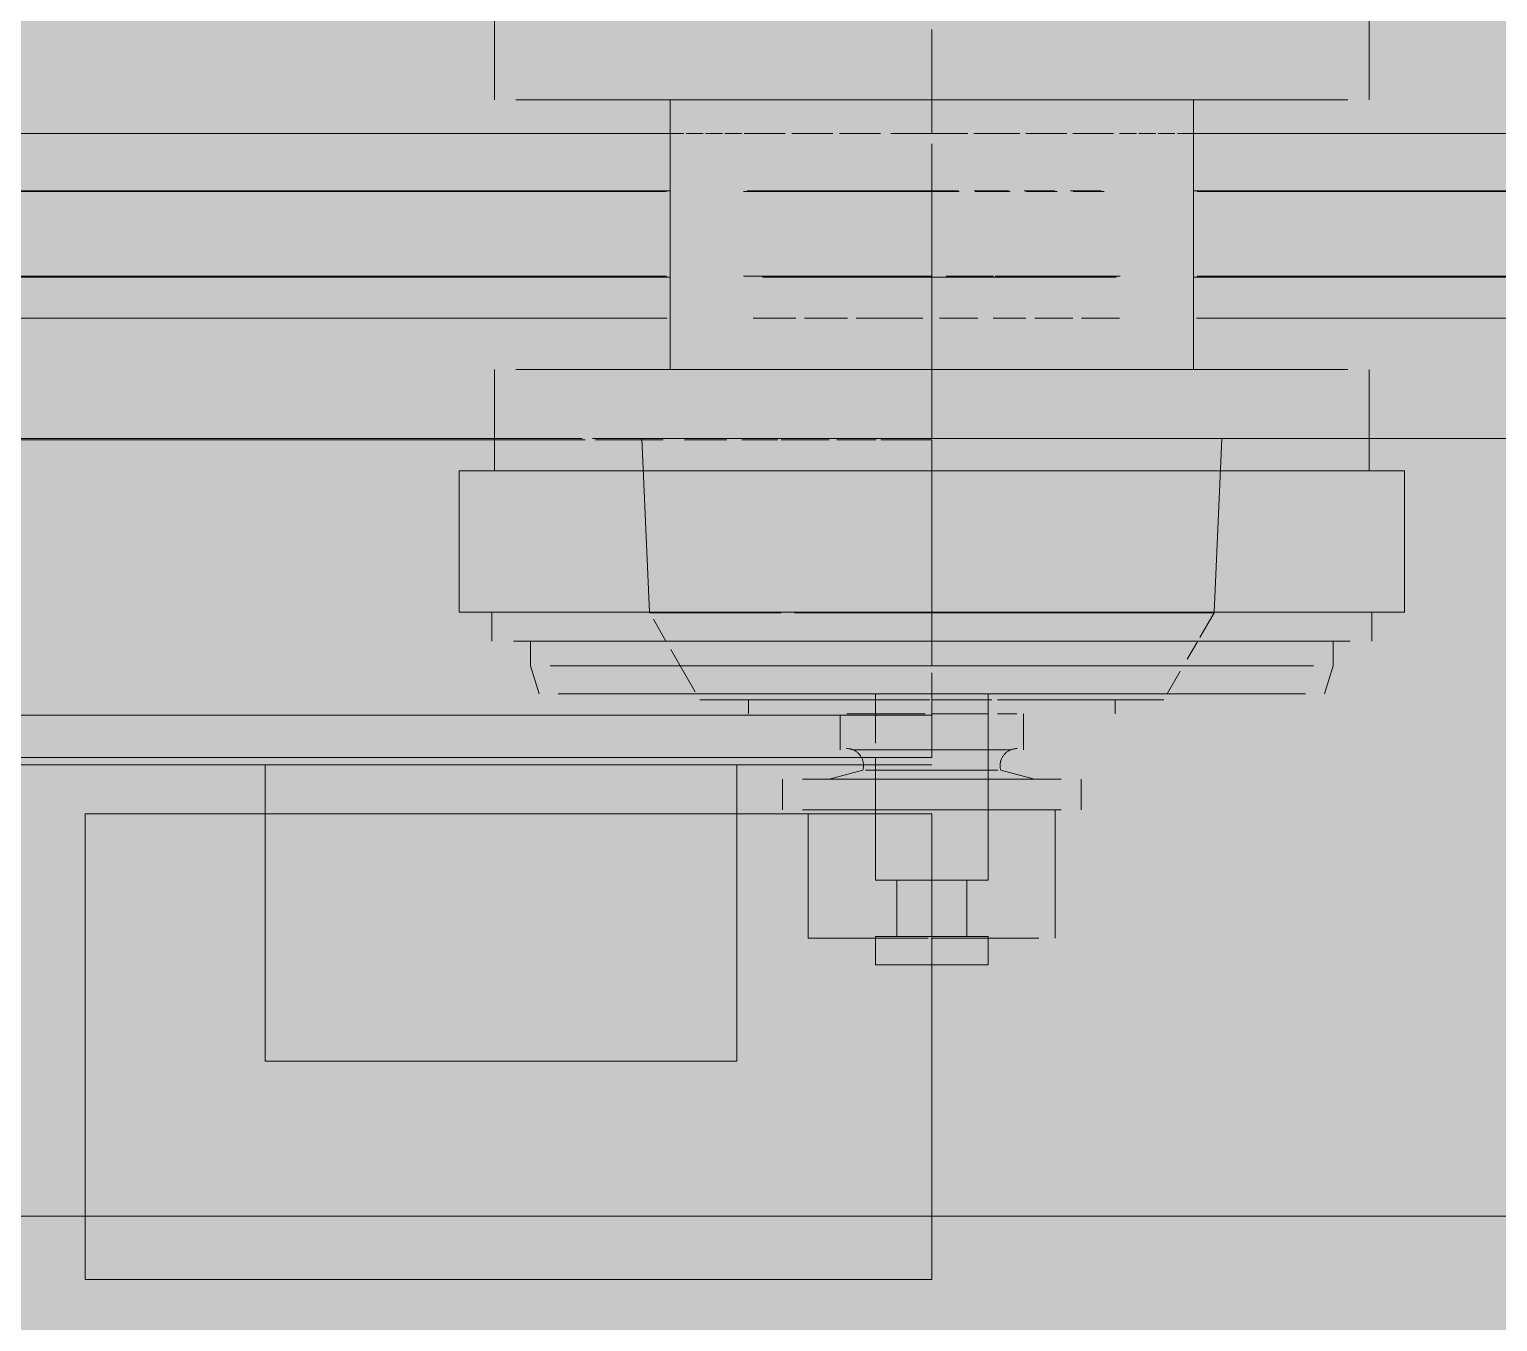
# Model space of a CAD drawing. Header units: inches. Extents: x -449 to 330, y -482 to 598.
# Drawn here: x -76.996 to -72.9, y 269.368 to 272.973 of the extents above; entities that cross this region are included whole.
import ezdxf

# ---------------------------------------------------------------- set-up
doc = ezdxf.new("R2010")
doc.units = ezdxf.units.IN
doc.header["$MEASUREMENT"] = 0
doc.layers.add('A-DETL-GENF', color=92, linetype='Continuous', lineweight=9)
doc.layers.add('Q-SPCQ', color=91, linetype='Continuous', lineweight=9)

# ---------------------------------------------------------------- blocks, each defined once
blk = doc.blocks.new('schindler-3300na_traction_elevator_machine_room-less_general_purpose_front_or_front-rear_opening_2100-3500_capacity_3300bim - 3500 Front-2750691-Test Fit - Second Floor Plan')
at = {"layer": 'Q-SPCQ'}
for p, q in [((41.3386, -1.1811), (41.3386, -10.4412)), ((41.3386, -10.4412), (41.3386, -1.1811)), ((41.3386, -1.1811), (41.3386, -10.4412)), ((41.3386, -10.4412), (41.3386, -1.1811)), ((41.3386, -1.1811), (41.3386, -10.4412)), ((41.3386, -10.4412), (41.3386, -1.1811)), ((41.3386, -1.1811), (41.3386, -10.4412)), ((42.6188, -12.8034), (42.6188, -7.3704)), ((42.737, -7.3704), (42.737, -12.8034)), ((43.5047, -7.3704), (43.5047, -11.6431)), ((43.5047, -7.3704), (43.5047, -11.6431)), ((44.3594, -8.2766), (44.3594, -12.0648)), ((43.5083, -11.6383), (43.5083, -8.463)), ((43.5083, -8.463), (43.5083, -11.6383)), ((43.8444, -8.463), (43.8444, -12.0651)), ((43.961, -8.9412), (43.961, -12.0631)), ((44.1974, -11.4621), (44.1974, -8.9412)), ((44.1974, -8.9412), (44.1974, -12.0631)), ((42.5984, -9.0239), (42.5984, -10.9432)), ((42.5984, -10.9432), (42.5984, -9.0239)), ((44.3594, -11.4046), (44.3594, -9.1412)), ((43.8444, -12.0651), (43.8444, -10.2522)), ((43.961, -12.0631), (43.961, -10.2825)), ((42.4614, -10.4412), (41.1622, -10.4412)), ((41.1622, -10.4412), (42.4614, -10.4412)), ((41.1622, -10.4412), (41.1622, -12.8034)), ((41.1622, -10.4412), (41.1622, -12.8034)), ((41.3386, -10.4412), (41.3386, -12.8034)), ((41.3386, -12.8034), (41.3386, -10.4412)), ((41.3386, -10.4412), (41.3386, -12.8034)), ((41.3386, -12.8034), (41.3386, -10.4412)), ((41.3386, -10.4412), (41.3386, -12.8034)), ((41.3386, -12.8034), (41.3386, -10.4412)), ((41.3386, -10.4412), (41.3386, -12.8034)), ((42.4614, -12.6459), (42.4614, -10.4412)), ((42.4614, -10.4412), (42.4614, -12.6459)), ((41.7717, -12.2594), (41.7717, -10.9432)), ((41.7717, -10.9432), (41.7717, -12.2594)), ((42.4614, -10.9432), (41.7717, -10.9432)), ((42.4614, -10.9432), (41.7717, -10.9432)), ((42.5984, -10.9432), (42.4614, -10.9432)), ((42.5984, -10.9432), (42.4614, -10.9432)), ((42.5984, -12.2594), (42.5984, -10.9432)), ((42.5984, -10.9432), (42.5984, -12.2594)), ((42.5984, -10.9432), (42.5984, -12.2594)), ((42.5984, -12.2594), (42.5984, -10.9432)), ((44.3594, -12.0648), (44.3594, -11.4046)), ((44.1974, -11.8266), (44.1974, -11.4621)), ((43.4181, -11.4844), (43.0244, -11.4844)), ((43.0244, -11.6156), (43.0244, -11.4844)), ((43.0244, -11.4844), (43.0244, -12.8034)), ((43.4181, -11.6275), (43.4181, -11.4844)), ((43.4181, -11.4844), (43.4181, -12.8034)), ((43.0244, -11.5762), (42.9436, -11.5762)), ((43.7015, -11.5834), (43.4181, -11.5834)), ((44.737, -11.5834), (44.4535, -11.5834)), ((42.9436, -11.7029), (42.9436, -11.6362)), ((42.9436, -11.6362), (42.9436, -12.8034)), ((43.0244, -11.6362), (43.0244, -11.6362)), ((43.0244, -11.7877), (43.0244, -11.6503)), ((43.0244, -11.6503), (43.0244, -12.8034)), ((43.0244, -11.8061), (43.0244, -11.6611)), ((43.4181, -11.6431), (43.4181, -11.6431)), ((43.4181, -11.7882), (43.4181, -11.6531)), ((43.4181, -11.6531), (43.4181, -12.8034)), ((43.4181, -11.8061), (43.4181, -11.6611)), ((43.5047, -11.6431), (43.5047, -11.8362)), ((43.5047, -11.6431), (43.5047, -11.8362)), ((43.5083, -11.8284), (43.5083, -11.6383)), ((43.5083, -11.6383), (43.5083, -11.8284)), ((43.7015, -11.7882), (43.7015, -11.6431)), ((43.7015, -11.6431), (43.7015, -12.8034)), ((44.4535, -11.7882), (44.4535, -11.6431)), ((44.4535, -11.6431), (44.4535, -12.8034)), ((42.8743, -11.6838), (42.796, -11.7077)), ((42.9436, -11.6838), (42.8743, -11.6838)), ((42.9436, -11.7877), (42.9436, -11.7029)), ((42.8743, -12.3557), (42.8743, -11.7386)), ((42.8743, -11.7386), (42.8743, -12.8034)), ((42.9436, -11.8026), (42.9436, -11.7386)), ((42.9436, -11.7386), (42.9436, -11.8026)), ((42.796, -12.6357), (42.796, -11.7613)), ((42.796, -11.7613), (42.796, -12.8034)), ((42.9436, -12.8034), (42.9436, -11.8106)), ((42.9436, -12.8034), (42.9436, -11.8211)), ((42.9436, -11.8211), (42.9436, -12.8034)), ((43.7015, -12.0687), (43.7015, -11.8164)), ((44.4535, -12.0687), (44.4535, -11.8164)), ((43.0244, -12.385), (43.0244, -11.8565)), ((43.0244, -12.3921), (43.0244, -11.8707)), ((43.4181, -12.8034), (43.4181, -11.8562)), ((43.4181, -12.8034), (43.4181, -11.8707)), ((43.5047, -11.8647), (43.5047, -11.9949)), ((43.5047, -11.8647), (43.5047, -11.9949)), ((43.5083, -11.9861), (43.5083, -11.8567)), ((43.5083, -11.8567), (43.5083, -12.8034)), ((44.1974, -12.0631), (44.1974, -11.8476)), ((43.5083, -11.9947), (43.0244, -12.016)), ((43.5047, -11.9949), (43.5047, -12.0536)), ((43.5047, -11.9949), (43.5047, -12.0536)), ((43.5083, -12.0454), (43.5083, -11.9861)), ((43.5083, -12.0102), (43.5083, -11.9947)), ((43.5083, -11.9947), (43.5083, -12.2316)), ((43.0042, -12.0265), (42.9436, -12.0615)), ((43.0224, -12.0312), (43.0224, -12.016)), ((43.0224, -12.016), (43.0224, -12.2467)), ((43.0224, -12.076), (43.0224, -12.0359)), ((42.9198, -12.0753), (42.8017, -12.1434)), ((43.5083, -12.2316), (43.5083, -12.0563)), ((44.4535, -12.0736), (43.7015, -12.0736)), ((43.7015, -12.0744), (43.7015, -12.8034)), ((44.3594, -12.1117), (44.3594, -12.0648)), ((44.3594, -12.0648), (44.3594, -12.1117)), ((44.4535, -12.0744), (44.4535, -12.8034)), ((43.0224, -12.2467), (43.0224, -12.0895)), ((43.5047, -12.1133), (43.5047, -12.172)), ((43.5047, -12.1133), (43.5047, -12.172)), ((43.5083, -12.2238), (43.5083, -12.1047)), ((43.7015, -12.413), (43.7015, -12.0876)), ((43.7015, -12.4139), (43.7015, -12.122)), ((44.3594, -12.1655), (44.3594, -12.1184)), ((44.3594, -12.1184), (44.3594, -12.1655)), ((44.4535, -12.3866), (44.4535, -12.0876)), ((44.4535, -12.3851), (44.4535, -12.122)), ((42.7799, -12.3457), (42.7799, -12.156)), ((42.7799, -12.156), (42.7799, -12.6306)), ((43.5047, -12.1725), (43.5047, -12.2313)), ((43.5047, -12.1725), (43.5047, -12.2313)), ((44.3594, -12.2193), (44.3594, -12.1722)), ((44.3594, -12.1722), (44.3594, -12.2193)), ((43.0224, -12.3829), (43.0224, -12.2467)), ((43.0224, -12.2467), (43.0224, -12.3829)), ((44.3594, -12.2732), (44.3594, -12.226)), ((44.3594, -12.226), (44.3594, -12.2732)), ((41.7717, -12.2594), (42.4614, -12.2594)), ((42.4614, -12.2594), (41.7717, -12.2594)), ((42.4614, -12.2594), (42.5984, -12.2594)), ((42.5984, -12.2594), (42.4614, -12.2594)), ((42.5984, -12.2594), (42.5984, -12.6459)), ((42.5984, -12.6459), (42.5984, -12.2594)), ((43.5047, -12.2736), (43.5047, -12.3736)), ((43.5047, -12.2736), (43.5047, -12.3736)), ((43.5083, -12.3681), (43.5083, -12.2627)), ((43.5083, -12.3541), (43.5083, -12.2627)), ((43.5083, -12.2627), (43.5083, -12.8034)), ((43.961, -12.8034), (43.961, -12.2783)), ((43.961, -12.2783), (43.961, -12.8034)), ((44.1974, -12.8034), (44.1974, -12.2783)), ((44.1974, -12.2783), (44.1974, -12.8034)), ((44.3594, -12.3941), (44.3594, -12.28)), ((44.3594, -12.28), (44.3594, -12.3941)), ((42.7799, -12.2916), (42.7405, -12.2916)), ((42.7799, -12.4415), (42.7799, -12.2919)), ((42.7799, -12.2919), (42.7799, -12.4415)), ((43.8444, -12.4238), (43.8444, -12.3048)), ((43.8444, -12.3048), (43.8444, -12.4238)), ((44.1999, -12.2887), (44.1999, -12.4218)), ((42.7799, -12.6306), (42.7799, -12.3457)), ((43.5083, -12.4939), (43.5083, -12.3632)), ((43.9585, -12.4711), (43.9585, -12.3315)), ((43.9585, -12.3315), (43.9585, -12.427)), ((42.5579, -12.3872), (42.4724, -12.3872)), ((42.8743, -12.5747), (42.8743, -12.3867)), ((43.5047, -12.3831), (43.5047, -12.5167)), ((43.5047, -12.3831), (43.5047, -12.5167)), ((43.5083, -12.513), (43.5083, -12.378)), ((44.1999, -12.4881), (44.1999, -12.3729)), ((44.4535, -12.5299), (44.4535, -12.3976)), ((44.4535, -12.5241), (44.4535, -12.398)), ((42.4724, -12.4862), (42.4724, -12.443)), ((42.4724, -12.443), (42.4724, -12.6196)), ((42.5579, -12.6196), (42.5579, -12.443)), ((42.5579, -12.443), (42.5579, -12.6196)), ((43.0224, -12.4199), (43.0224, -12.8034)), ((43.0244, -12.8034), (43.0244, -12.4242)), ((43.0244, -12.8034), (43.0244, -12.4309)), ((43.7015, -12.8034), (43.7015, -12.4246)), ((43.7015, -12.8034), (43.7015, -12.4264)), ((43.8444, -12.5679), (43.8444, -12.4486)), ((43.8444, -12.4486), (43.8444, -12.5679)), ((44.1999, -12.4456), (44.1999, -12.6031)), ((44.3594, -12.5269), (44.3594, -12.4125)), ((44.3594, -12.4125), (44.3594, -12.5269)), ((42.4614, -12.4589), (42.1146, -12.4589)), ((42.1146, -12.4589), (42.1146, -12.5051)), ((42.1146, -12.6225), (42.1146, -12.4589)), ((42.4724, -12.6196), (42.4724, -12.4862)), ((42.7799, -12.6319), (42.7799, -12.4564)), ((42.7799, -12.4564), (42.7799, -12.6319)), ((43.0224, -12.5446), (43.0224, -12.4558)), ((43.9585, -12.4711), (43.9585, -12.5667)), ((43.9585, -12.6108), (43.9585, -12.4881)), ((42.1146, -12.5051), (42.1146, -12.6225)), ((42.4724, -12.6225), (42.4724, -12.5051)), ((42.4724, -12.5051), (42.4724, -12.6225)), ((42.5831, -12.6111), (42.5579, -12.5169)), ((43.5083, -12.6352), (43.5083, -12.5139)), ((43.5083, -12.6484), (43.5083, -12.5325)), ((44.1999, -12.6418), (44.1999, -12.5073)), ((42.737, -12.5475), (42.64, -12.5475)), ((42.7405, -12.6319), (42.7405, -12.5666)), ((42.7405, -12.5666), (42.7405, -12.6319)), ((43.5047, -12.5385), (43.5047, -12.6481)), ((43.5047, -12.5385), (43.5047, -12.6481)), ((44.3594, -12.66), (44.3594, -12.5454)), ((44.3594, -12.5454), (44.3594, -12.66)), ((44.4535, -12.8034), (44.4535, -12.5597)), ((44.4535, -12.8034), (44.4535, -12.5658)), ((42.64, -12.6301), (42.64, -12.5818)), ((42.64, -12.5818), (42.64, -12.6301)), ((42.7405, -12.6301), (42.7405, -12.5818)), ((42.7405, -12.5818), (42.7405, -12.6301)), ((42.8743, -12.8034), (42.8743, -12.5759)), ((43.8444, -12.7785), (43.8444, -12.5928)), ((43.8444, -12.5928), (43.8444, -12.7785)), ((43.9585, -12.6108), (43.9585, -12.7593)), ((42.1188, -12.6459), (42.0401, -12.6459)), ((42.0401, -12.6459), (42.0401, -12.8034)), ((42.0401, -12.8034), (42.0401, -12.6459)), ((42.1146, -12.6225), (42.1146, -12.7931)), ((42.1146, -12.7931), (42.1146, -12.6225)), ((42.1188, -12.6729), (42.1188, -12.6459)), ((42.1188, -12.6459), (42.1188, -12.8034)), ((42.6188, -12.6459), (42.2763, -12.6459)), ((42.2763, -12.6729), (42.2763, -12.6459)), ((42.2763, -12.6459), (42.2763, -12.8034)), ((42.4614, -12.6459), (42.4614, -12.8034)), ((42.4724, -12.8034), (42.4724, -12.6196)), ((42.4724, -12.6196), (42.4724, -12.6864)), ((42.4724, -12.8034), (42.4724, -12.6225)), ((42.4724, -12.6225), (42.4724, -12.8034)), ((42.5579, -12.8034), (42.5579, -12.6196)), ((42.5579, -12.6196), (42.5579, -12.8034)), ((42.5579, -12.8034), (42.5579, -12.6267)), ((42.5579, -12.6267), (42.5579, -12.8034)), ((42.5579, -12.6267), (42.5579, -12.6267)), ((42.5831, -12.8034), (42.5831, -12.6188)), ((42.5831, -12.6188), (42.5831, -12.8034)), ((42.5984, -12.6459), (42.5984, -12.8034)), ((42.5984, -12.8034), (42.5984, -12.6459)), ((42.64, -12.8034), (42.64, -12.6301)), ((42.64, -12.6301), (42.64, -12.8034)), ((42.737, -12.6459), (42.6583, -12.6459)), ((42.796, -12.6459), (42.737, -12.6459)), ((42.7405, -12.7831), (42.7405, -12.6301)), ((42.7405, -12.6301), (42.7405, -12.7831)), ((42.7405, -12.7848), (42.7405, -12.6319)), ((42.7405, -12.6319), (42.7405, -12.7848)), ((42.7799, -12.6306), (42.7799, -12.798)), ((42.7799, -12.798), (42.7799, -12.6567)), ((42.796, -12.8034), (42.796, -12.6357)), ((42.796, -12.8034), (42.796, -12.6459)), ((42.796, -12.6459), (42.796, -12.8034)), ((43.0224, -12.8034), (43.0224, -12.625)), ((43.5083, -12.8034), (43.5083, -12.6456)), ((43.9585, -12.7593), (43.9585, -12.6456)), ((44.1999, -12.6418), (44.1999, -12.7179)), ((44.1999, -12.8034), (44.1999, -12.6456)), ((42.1188, -12.8034), (42.1188, -12.6729)), ((42.2763, -12.8034), (42.2763, -12.6729)), ((42.7799, -12.798), (42.7799, -12.6575)), ((42.7799, -12.6575), (42.7799, -12.798)), ((43.5047, -12.6615), (43.5047, -12.8034)), ((43.5047, -12.6615), (43.5047, -12.8034)), ((43.5083, -12.8034), (43.5083, -12.6581)), ((44.3594, -12.8034), (44.3594, -12.6887)), ((44.3594, -12.6887), (44.3594, -12.8034)), ((42.2763, -12.7054), (42.1188, -12.7054)), ((42.1188, -12.8034), (42.1188, -12.7054)), ((42.1188, -12.7054), (42.1188, -12.8034)), ((42.2763, -12.8034), (42.2763, -12.7054)), ((42.2763, -12.7054), (42.2763, -12.8034)), ((42.4614, -12.7943), (42.4614, -12.702)), ((42.4724, -12.7287), (42.4724, -12.8034)), ((43.9585, -12.7608), (43.9585, -12.8034)), ((44.1999, -12.7608), (44.1999, -12.8034)), ((42.0401, -12.8034), (41.1622, -12.8034)), ((41.1622, -12.8034), (42.0401, -12.8034)), ((41.3386, -12.8034), (41.3386, -36.6929)), ((41.3386, -33.5433), (41.3386, -12.8034)), ((41.3386, -12.8034), (41.3386, -33.5433)), ((41.3386, -33.5433), (41.3386, -12.8034)), ((41.3386, -12.8034), (41.3386, -33.5433)), ((41.3386, -33.5433), (41.3386, -12.8034)), ((41.3386, -12.8034), (41.3386, -33.5433)), ((42.0401, -12.8034), (42.0401, -12.9609)), ((42.0401, -12.9609), (42.0401, -12.8034)), ((42.4614, -12.8034), (42.0401, -12.8034)), ((42.0401, -12.8034), (42.1146, -12.8034)), ((42.1146, -12.8034), (42.1146, -12.9754)), ((42.1146, -12.9754), (42.1146, -12.8034)), ((42.1188, -12.9014), (42.1188, -12.8034)), ((42.1188, -12.8034), (42.1188, -12.9014)), ((42.1188, -12.934), (42.1188, -12.8034)), ((42.1188, -12.8034), (42.1188, -12.9609)), ((42.1188, -12.8034), (42.4614, -12.8034)), ((42.2763, -12.934), (42.2763, -12.8034)), ((42.2763, -12.8034), (42.2763, -12.9609)), ((42.2763, -12.9014), (42.2763, -12.8034)), ((42.2763, -12.8034), (42.2763, -12.9014)), ((42.4724, -12.9873), (42.4724, -12.8034)), ((42.4724, -12.8034), (42.4724, -12.8749)), ((42.4724, -12.9843), (42.4724, -12.8034)), ((42.4724, -12.8034), (42.4724, -12.9843)), ((42.5579, -12.8034), (42.5579, -12.9801)), ((42.5579, -12.9801), (42.5579, -12.8034)), ((42.5579, -12.9873), (42.5579, -12.8034)), ((42.5579, -12.8034), (42.5579, -12.9873)), ((42.5831, -12.988), (42.5831, -12.8034)), ((42.5831, -12.8034), (42.5831, -12.988)), ((42.6188, -12.8034), (42.6269, -12.8034)), ((42.737, -12.8034), (42.6188, -12.8034)), ((42.6269, -12.8034), (42.6505, -12.8034)), ((42.64, -12.9768), (42.64, -12.8034)), ((42.64, -12.8034), (42.64, -12.9768)), ((42.6505, -12.8034), (42.737, -12.8034)), ((42.6583, -12.8034), (42.737, -12.8034)), ((42.737, -12.8034), (42.6583, -12.8034)), ((42.741, -12.8034), (42.737, -12.8034)), ((42.7405, -12.9573), (42.7405, -12.8034)), ((42.7405, -12.8034), (42.7405, -12.9573)), ((42.7405, -12.9613), (42.7405, -12.8034)), ((42.7405, -12.8034), (42.7405, -12.9613)), ((42.7715, -12.8034), (42.741, -12.8034)), ((42.796, -12.8034), (42.7715, -12.8034)), ((42.7799, -12.9501), (42.7799, -12.8034)), ((42.7799, -12.8034), (42.7799, -12.971)), ((42.7799, -12.8034), (42.7799, -12.9494)), ((42.7799, -12.9494), (42.7799, -12.8034)), ((42.796, -12.9711), (42.796, -12.8034)), ((42.796, -12.8034), (42.796, -13.8455)), ((42.796, -12.9609), (42.796, -12.8034)), ((42.796, -12.8034), (42.796, -12.9609)), ((42.8551, -12.8034), (42.796, -12.8034)), ((42.8743, -13.4615), (42.8743, -12.8034)), ((42.8743, -12.8034), (42.8743, -13.8683)), ((42.8743, -12.8034), (43.0224, -12.8034)), ((43.0224, -12.8034), (42.8743, -12.8034)), ((42.8743, -12.8034), (43.0224, -12.8034)), ((43.0224, -12.8034), (42.8743, -12.8034)), ((42.9436, -13.5248), (42.9436, -12.8034)), ((42.9436, -12.8034), (42.9436, -13.9706)), ((42.9436, -13.8683), (42.9436, -12.8034)), ((42.9436, -12.8034), (42.9436, -13.8683)), ((43.0224, -12.957), (43.0224, -12.8034)), ((43.0224, -12.8034), (43.0224, -13.5908)), ((43.0244, -13.7361), (43.0244, -12.8034)), ((43.0244, -12.8034), (43.0244, -14.1224)), ((43.0244, -13.5248), (43.0244, -12.8034)), ((43.0244, -12.8034), (43.0244, -13.9566)), ((43.0244, -12.8034), (43.4947, -12.8034)), ((43.4947, -12.8034), (43.0244, -12.8034)), ((43.0244, -12.8034), (43.4947, -12.8034)), ((43.4947, -12.8034), (43.0244, -12.8034)), ((43.4181, -13.7506), (43.4181, -12.8034)), ((43.4181, -12.8034), (43.4181, -13.9537)), ((43.4181, -13.4629), (43.4181, -12.8034)), ((43.4181, -12.8034), (43.4181, -14.1224)), ((43.4947, -12.8034), (43.5047, -12.8034)), ((43.5047, -12.8034), (43.4947, -12.8034)), ((43.5083, -12.9746), (43.5083, -12.8034)), ((43.5083, -12.8034), (43.5083, -13.9686)), ((43.5083, -12.9888), (43.5083, -12.8034)), ((43.5083, -12.8034), (43.5083, -13.6102)), ((43.5083, -12.8034), (44.3311, -12.8034)), ((44.3311, -12.8034), (43.5083, -12.8034)), ((43.7015, -12.9458), (43.7015, -12.8034)), ((43.7015, -12.8034), (43.7015, -13.5324)), ((43.7015, -12.941), (43.7015, -12.8034)), ((43.7015, -12.8034), (43.7015, -13.9638)), ((43.9585, -12.846), (43.9585, -12.8034)), ((44.1974, -12.8793), (44.1974, -12.8034)), ((44.1974, -12.8034), (44.1974, -12.8793)), ((44.1999, -12.846), (44.1999, -12.8034)), ((44.3594, -12.9038), (44.3594, -12.8034)), ((44.3594, -12.8034), (44.3594, -12.9038)), ((44.3594, -12.8034), (44.65, -12.8034)), ((44.65, -12.8034), (44.3594, -12.8034)), ((44.4535, -13.1804), (44.4535, -12.8034)), ((44.4535, -12.8034), (44.4535, -13.9638)), ((44.4535, -13.1822), (44.4535, -12.8034)), ((44.4535, -12.8034), (44.4535, -13.5324)), ((43.8444, -12.9314), (43.8444, -12.8252)), ((43.8444, -12.8252), (43.8444, -12.9314)), ((43.9585, -12.842), (43.9585, -12.9269)), ((43.9585, -13.0038), (43.9585, -12.846)), ((43.961, -12.9753), (43.961, -12.8432)), ((43.961, -12.8432), (43.961, -12.9753)), ((44.1999, -12.825), (44.1999, -12.8782)), ((42.1188, -12.9014), (42.2763, -12.9014)), ((42.4724, -12.8781), (42.4724, -12.9873)), ((42.1188, -12.9609), (42.1188, -12.934)), ((42.2763, -12.9609), (42.2763, -12.934)), ((44.1974, -13.0218), (44.1974, -12.9242)), ((44.1974, -12.9242), (44.1974, -13.0218)), ((44.1999, -13.0038), (44.1999, -12.9217)), ((44.3594, -13.0492), (44.3594, -12.9202)), ((44.3594, -12.9202), (44.3594, -13.0492)), ((42.0401, -12.9609), (42.1188, -12.9609)), ((42.1146, -12.9754), (42.1146, -13.1018)), ((42.1146, -13.1018), (42.1146, -12.9754)), ((42.2763, -12.9609), (42.796, -12.9609)), ((42.4724, -13.1018), (42.4724, -12.9843)), ((42.4724, -12.9843), (42.4724, -13.1018)), ((42.5579, -12.9801), (42.5579, -12.9801)), ((42.64, -13.025), (42.64, -12.9768)), ((42.64, -12.9768), (42.64, -13.025)), ((43.7015, -13.041), (43.7015, -12.9828)), ((43.8444, -13.0656), (43.8444, -12.9746)), ((43.8444, -12.9746), (43.8444, -13.0656)), ((43.9585, -12.9612), (43.9585, -12.9718)), ((43.9585, -12.9765), (43.9585, -13.1055)), ((43.961, -13.3285), (43.961, -12.9805)), ((43.961, -12.9805), (43.961, -13.3285)), ((44.1999, -12.9612), (44.1999, -13.0179)), ((42.4724, -13.1207), (42.4724, -12.9873)), ((42.4724, -12.9873), (42.4724, -13.1639)), ((42.5579, -13.1639), (42.5579, -12.9873)), ((42.5579, -12.9873), (42.5579, -13.1639)), ((42.5579, -13.09), (42.5831, -12.9958)), ((42.7405, -13.025), (42.7405, -12.9862)), ((42.7405, -12.9862), (42.7405, -13.025)), ((42.7405, -13.0402), (42.7405, -12.9863)), ((42.7405, -12.9863), (42.7405, -13.0402)), ((42.7799, -13.1504), (42.7799, -12.9863)), ((42.7799, -12.9863), (42.7799, -13.1504)), ((42.7799, -13.4508), (42.7799, -12.9879)), ((42.7799, -12.9879), (42.7799, -13.4508)), ((43.0224, -13.2409), (43.0224, -12.9887)), ((43.5083, -13.0939), (43.5083, -13.0089)), ((43.5083, -13.1129), (43.5083, -13.0251)), ((43.7015, -13.0471), (43.7015, -12.9884)), ((43.9585, -13.1612), (43.9585, -13.0038)), ((42.64, -13.0593), (42.7405, -13.0593)), ((42.796, -13.8455), (42.796, -13.0272)), ((44.1974, -13.1531), (44.1974, -13.0666)), ((44.1974, -13.0666), (44.1974, -13.1531)), ((44.1999, -13.0614), (44.1999, -13.1188)), ((44.1999, -13.1469), (44.1999, -13.0614)), ((44.3594, -13.1801), (44.3594, -13.0656)), ((44.3594, -13.0656), (44.3594, -13.1801)), ((43.7015, -13.4848), (43.7015, -13.0769)), ((43.7015, -13.5192), (43.7015, -13.0827)), ((43.8444, -13.1964), (43.8444, -13.0904)), ((43.8444, -13.0904), (43.8444, -13.1964)), ((42.1146, -13.1479), (42.4724, -13.1479)), ((42.4724, -13.1639), (42.4724, -13.1207)), ((43.5083, -13.1962), (43.5083, -13.124)), ((43.5083, -13.2132), (43.5083, -13.1431)), ((43.9585, -13.1188), (43.9585, -13.2345)), ((42.7799, -13.1653), (42.7799, -13.3149)), ((42.7799, -13.3149), (42.7799, -13.1653)), ((42.4724, -13.2196), (42.5579, -13.2196)), ((43.8444, -13.3268), (43.8444, -13.2212)), ((43.8444, -13.2212), (43.8444, -13.3268)), ((43.9585, -13.3181), (43.9585, -13.1905)), ((44.1974, -13.284), (44.1974, -13.1978)), ((44.1974, -13.1978), (44.1974, -13.284)), ((44.1999, -13.1905), (44.1999, -13.2758)), ((44.1999, -13.276), (44.1999, -13.1905)), ((44.3594, -13.3106), (44.3594, -13.1964)), ((44.3594, -13.1964), (44.3594, -13.3106)), ((44.4535, -13.5192), (44.4535, -13.2089)), ((44.4535, -13.4848), (44.4535, -13.2093)), ((43.0224, -13.3602), (43.0224, -13.2692)), ((43.5083, -13.4427), (43.5083, -13.2387)), ((43.5083, -13.3753), (43.5083, -13.2527)), ((42.7405, -13.3152), (42.7799, -13.3152)), ((44.3594, -13.3741), (44.3594, -13.3269)), ((44.3594, -13.3269), (44.3594, -13.3741)), ((43.0224, -13.5173), (43.0224, -13.3602)), ((43.5083, -13.4759), (43.5083, -13.3753)), ((44.3594, -13.4279), (44.3594, -13.3808)), ((44.3594, -13.3808), (44.3594, -13.4279)), ((44.3594, -13.4817), (44.3594, -13.4347)), ((44.3594, -13.4347), (44.3594, -13.4817)), ((42.796, -13.4601), (42.8594, -13.4967)), ((42.8743, -13.8683), (42.8743, -13.4615)), ((43.4181, -13.7361), (43.4181, -13.4629)), ((43.5083, -13.5021), (43.5083, -13.4429)), ((43.5083, -13.5506), (43.5083, -13.4762)), ((42.8928, -13.516), (42.9436, -13.5453)), ((44.3594, -13.5353), (44.3594, -13.4884)), ((44.3594, -13.4884), (44.3594, -13.5353)), ((42.9436, -13.904), (42.9436, -13.5248)), ((42.9531, -13.5508), (43.0224, -13.5908)), ((43.0224, -13.571), (43.0224, -13.5309)), ((43.0244, -13.7504), (43.0244, -13.5248)), ((43.7015, -13.5332), (44.4535, -13.5332)), ((43.7015, -13.9638), (43.7015, -13.5382)), ((43.8444, -15.3546), (43.8444, -13.5418)), ((43.8444, -13.5418), (43.8444, -17.1438)), ((43.961, -14.109), (43.961, -13.5438)), ((43.961, -13.5438), (43.961, -14.109)), ((44.1974, -14.109), (44.1974, -13.5438)), ((44.1974, -13.5438), (44.1974, -14.109)), ((44.3594, -16.4657), (44.3594, -13.5353)), ((44.3594, -13.5353), (44.3594, -17.3302)), ((44.4535, -13.9638), (44.4535, -13.5382)), ((43.0224, -13.5908), (43.0224, -13.5757)), ((43.0244, -13.5909), (43.5083, -13.6121)), ((43.5083, -13.9686), (43.5083, -13.6207)), ((43.0244, -13.9457), (43.0244, -13.7789)), ((43.0244, -13.9566), (43.0244, -13.7963)), ((43.4181, -13.9457), (43.4181, -13.7736)), ((43.4181, -13.9537), (43.4181, -13.7905)), ((42.796, -13.8992), (42.8743, -13.9231)), ((42.8743, -13.9231), (42.9436, -13.9231)), ((42.9436, -13.9706), (42.9436, -13.904)), ((43.4181, -13.9638), (43.4181, -13.9638)), ((43.0244, -13.9706), (43.0244, -13.9706)), ((43.0244, -14.1224), (43.0244, -13.9912)), ((43.4181, -14.1224), (43.4181, -13.9793)), ((43.5083, -14.1447), (43.5083, -13.9686)), ((43.5083, -13.9686), (43.5083, -17.1438)), ((42.9436, -14.0307), (43.0244, -14.0307)), ((43.4181, -14.0235), (43.7015, -14.0235)), ((44.4535, -14.0235), (44.737, -14.0235)), ((43.0244, -14.1224), (43.4181, -14.1224)), ((43.961, -14.1448), (43.961, -14.109)), ((43.961, -14.109), (43.961, -14.1448)), ((44.1974, -14.1448), (44.1974, -14.109)), ((44.1974, -14.109), (44.1974, -14.1448)), ((43.5083, -17.1438), (43.5083, -14.1447)), ((43.961, -15.3243), (43.961, -14.1448)), ((43.961, -14.1448), (43.961, -16.6657)), ((44.1974, -16.6657), (44.1974, -14.1448)), ((44.1974, -14.1448), (44.1974, -16.6657))]:
    blk.add_line(p, q, dxfattribs=at)
at = {"layer": 'Q-SPCQ', "flags": 128}
for points in [[(43.9585, -10.1694), (43.9585, -10.289), (43.9585, -10.4127), (43.9585, -10.5401), (43.9585, -10.6712), (43.9585, -10.8057), (43.9585, -10.9434), (43.9585, -11.0841), (43.9585, -11.2275), (43.9585, -11.3734), (43.9585, -11.5217), (43.9585, -11.672), (43.9585, -11.824), (43.9585, -11.9777), (43.9585, -12.0736)], [(44.1999, -12.0736), (44.1999, -12.0194), (44.1999, -11.8654), (44.1999, -11.7128), (44.1999, -11.562), (44.1999, -11.4132), (44.1999, -11.2667), (44.1999, -11.1225), (44.1999, -10.9811), (44.1999, -10.8426), (44.1999, -10.7072), (44.1999, -10.5752), (44.1999, -10.4467), (44.1999, -10.322), (44.1999, -10.2013)], [(43.9585, -11.4132), (43.9585, -11.2667), (43.9585, -11.1225), (43.9585, -10.9811), (43.9585, -10.8426), (43.9585, -10.7072), (43.9585, -10.5752), (43.9585, -10.4467), (43.9585, -10.322)], [(44.1999, -10.289), (44.1999, -10.4127), (44.1999, -10.5401), (44.1999, -10.6712), (44.1999, -10.8057), (44.1999, -10.9434), (44.1999, -11.0841), (44.1999, -11.2275), (44.1999, -11.3734), (44.1999, -11.4417)], [(43.9585, -12.0736), (43.9585, -12.0194), (43.9585, -11.8654), (43.9585, -11.7128), (43.9585, -11.562), (43.9585, -11.4621)], [(44.1999, -11.4612), (44.1999, -11.5217), (44.1999, -11.672), (44.1999, -11.824), (44.1999, -11.9777), (44.1999, -12.0736)], [(42.6404, -12.5825), (42.641, -12.5807), (42.6416, -12.5789), (42.6421, -12.577), (42.6425, -12.5752), (42.6429, -12.5733), (42.6432, -12.5715), (42.6434, -12.5696), (42.6435, -12.5677), (42.6436, -12.5658), (42.6436, -12.5654)], [(42.5831, -12.6111), (42.585, -12.6116), (42.5868, -12.612), (42.5887, -12.6123), (42.5906, -12.6126), (42.5925, -12.6128), (42.5944, -12.6129), (42.5963, -12.6129), (42.5982, -12.6128), (42.6001, -12.6127), (42.6019, -12.6125), (42.6038, -12.6123), (42.6057, -12.6119), (42.6075, -12.6115), (42.6094, -12.611), (42.6112, -12.6104), (42.613, -12.6098), (42.6147, -12.6091), (42.6165, -12.6083), (42.6182, -12.6075)], [(42.6182, -12.6075), (42.6198, -12.6065), (42.6215, -12.6056), (42.623, -12.6045), (42.6246, -12.6034)], [(42.6246, -12.6034), (42.6261, -12.6022), (42.6275, -12.601), (42.6289, -12.5997), (42.6303, -12.5984), (42.6316, -12.597), (42.6328, -12.5955), (42.634, -12.5941), (42.6351, -12.5925), (42.6361, -12.5909), (42.6371, -12.5893), (42.638, -12.5877), (42.6389, -12.586), (42.6397, -12.5842), (42.6404, -12.5825)], [(42.6436, -13.0414), (42.6435, -13.0395), (42.6434, -13.0376), (42.6432, -13.0357), (42.643, -13.0338), (42.6426, -13.032), (42.6422, -13.0301), (42.6417, -13.0283), (42.6411, -13.0265), (42.6405, -13.0247), (42.6398, -13.0229), (42.639, -13.0212), (42.6382, -13.0195), (42.6373, -13.0178), (42.6363, -13.0162), (42.6353, -13.0146), (42.6342, -13.0131), (42.633, -13.0116), (42.6318, -13.0101), (42.6305, -13.0087), (42.6292, -13.0074), (42.6278, -13.0061), (42.6263, -13.0048), (42.6249, -13.0037), (42.6233, -13.0025), (42.6217, -13.0015), (42.6201, -13.0005), (42.6185, -12.9996), (42.6168, -12.9987), (42.6151, -12.9979), (42.6133, -12.9972), (42.6115, -12.9965), (42.6097, -12.9959), (42.6079, -12.9954), (42.606, -12.995), (42.6042, -12.9946), (42.6023, -12.9944), (42.6004, -12.9941), (42.5985, -12.994), (42.5966, -12.994), (42.5947, -12.994), (42.5928, -12.9941), (42.5909, -12.9942), (42.589, -12.9945), (42.5872, -12.9948), (42.5853, -12.9952), (42.5835, -12.9957), (42.5831, -12.9958)], [(43.9585, -14.1075), (43.9585, -14.0852), (43.9585, -13.9349), (43.9585, -13.7828), (43.9585, -13.6291), (43.9585, -13.5332)], [(43.9585, -13.5332), (43.9585, -13.5874), (43.9585, -13.7415), (43.9585, -13.894), (43.9585, -14.0448), (43.9585, -14.1936), (43.9585, -14.3402), (43.9585, -14.4843)], [(44.1999, -13.5332), (44.1999, -13.5874), (44.1999, -13.7415), (44.1999, -13.894)], [(44.1999, -14.5228), (44.1999, -14.3793), (44.1999, -14.2334), (44.1999, -14.0852), (44.1999, -13.9349), (44.1999, -13.7828), (44.1999, -13.6291), (44.1999, -13.5332)], [(44.1999, -13.894), (44.1999, -14.0448), (44.1999, -14.1075)], [(43.9585, -14.9356), (43.9585, -14.8011), (43.9585, -14.6634), (43.9585, -14.5228), (43.9585, -14.3793), (43.9585, -14.2334), (43.9585, -14.1708)], [(44.1999, -14.1936), (44.1999, -14.3402), (44.1999, -14.4843), (44.1999, -14.6257), (44.1999, -14.7643), (44.1999, -14.8997), (44.1999, -15.0317), (44.1999, -15.1601), (44.1999, -15.2848)]]:
    blk.add_lwpolyline(points, dxfattribs=at)

msp = doc.modelspace()

# ---------------------------------------------------------------- hatches: boundary and pattern name
at = {"layer": 'A-DETL-GENF'}
h = msp.add_hatch(color=256, dxfattribs=at)
h.paths.add_polyline_path([(-64.0891, -469.419), (-42.7368, -469.419), (-42.7368, -350.919), (-260.8618, -350.919), (-260.8618, -469.419), (-82.2601, -469.419)], flags=0)
h.paths.add_polyline_path([(-259.8618, -468.669), (-259.8612, -468.6689), (-259.4813, -468.669)], flags=0)
h.paths.add_polyline_path([(-103.2497, -457.5441), (-106.0528, -457.544), (-183.3618, -457.544), (-183.3618, -415.5433), (-103.3618, -415.5433), (-103.372, -404.544), (-183.3618, -404.544), (-183.3618, -364.544), (-95.2556, -364.544), (-95.2556, -363.044), (-183.3618, -363.0109), (-183.3618, -361.544), (-53.4868, -361.544), (-53.4868, -457.544), (-103.203, -457.544)], flags=0)
h.paths.add_polyline_path([(-150.3618, -414.0433), (-183.3618, -414.0433), (-183.3618, -412.5433), (-105.9985, -412.5178), (-105.9668, -412.4429), (-106.0554, -412.1683), (-106.3618, -411.749), (-106.372, -407.544), (-183.3618, -407.544), (-183.3618, -406.044), (-104.8618, -406.044), (-104.8618, -414.0433), (-145.8585, -414.0433)], flags=0)
h.paths.add_polyline_path([(-107.8618, -411.0433), (-183.3618, -411.0433), (-183.3618, -410.044), (-107.8618, -410.044), (-107.8618, -410.324)], flags=0)
h.paths.add_polyline_path([(-445.4868, 1.2489), (-378.3618, 1.2489), (-378.3618, 254.7515), (-449.2823, 254.7515), (-449.2823, 1.2489), (-445.68, 1.2489)], flags=0)
h.paths.add_polyline_path([(-390.6118, 24.206), (-390.6118, 25.706), (-386.4868, 25.706), (-386.4868, 24.206), (-390.4868, 24.206)], flags=0)
h.paths.add_polyline_path([(-390.6118, 73.206), (-390.6118, 74.706), (-386.4868, 74.706), (-386.4868, 73.206), (-390.4868, 73.206)], flags=0)
h.paths.add_polyline_path([(-386.6118, 122.206), (-390.6118, 122.206), (-390.6118, 123.706), (-386.4868, 123.706), (-386.4868, 122.206)], flags=0)
h.paths.add_polyline_path([(-44.4868, 207.0731), (-37.5081, 204.213), (-44.4868, 173.331), (-44.4868, 203.9481)], flags=0)
h.paths.add_polyline_path([(-118.6021, 131.706), (-38.1118, 131.706), (-38.1118, 165.706), (-36.8618, 165.706), (-36.8618, 207.0731), (-44.4868, 207.0731), (-44.4868, 249.5731), (-36.8618, 249.5731), (-36.8618, 252.6981), (-44.4868, 275.331), (-36.8618, 282.956), (-140.4868, 282.956), (-92.4868, 279.1435), (-140.4868, 275.331), (-148.1118, 282.956), (-148.1118, 165.706), (-146.8618, 165.706), (-146.8618, 131.706), (-127.6876, 131.706)], flags=0)
h.paths.add_polyline_path([(-386.4868, 132.206), (-390.6118, 132.206), (-390.6118, 133.706), (-386.4868, 133.706)], flags=0)
h.paths.add_polyline_path([(-42.1118, 134.706), (-143.8618, 134.706), (-143.8618, 165.706), (-142.8618, 165.706), (-142.8618, 135.706), (-42.1118, 135.706), (-42.1118, 165.706), (-41.1118, 165.706), (-41.1118, 134.706), (-41.5126, 134.706)], flags=0)
h.paths.add_polyline_path([(-82.2601, 165.706), (-140.4868, 165.706), (-140.4868, 173.331), (-44.4868, 173.331), (-44.4868, 165.706), (-45.9181, 165.706)], flags=0)
h.paths.add_polyline_path([(-386.4868, 181.206), (-390.6118, 181.206), (-390.6118, 182.706), (-386.4868, 182.706)], flags=0)
h.paths.add_polyline_path([(-390.6118, 230.206), (-390.6118, 231.706), (-386.4868, 231.706), (-386.4868, 230.206), (-390.4868, 230.206)], flags=0)
h.paths.add_polyline_path([(-130.8618, 542.331), (-44.4868, 542.331), (-44.4868, 579.456), (-130.8618, 579.4488), (-130.8618, 573.7587)], flags=0)
h.paths.add_polyline_path([(-136.1118, 578.331), (-136.1118, 579.456), (-134.8618, 579.456), (-134.8618, 585.456), (37.8882, 585.456), (37.8882, 579.456), (-39.2368, 579.456), (-39.2368, 578.831), (41.5132, 578.831), (41.5132, 593.581), (-138.4868, 593.581), (-138.4584, 578.331), (-136.7731, 578.331)], flags=0)

# ---------------------------------------------------------------- block references
at = {"layer": 'Q-SPCQ', "rotation": 89.99999999999991}
msp.add_blockref('schindler-3300na_traction_elevator_machine_room-less_general_purpose_front_or_front-rear_opening_2100-3500_capacity_3300bim - 3500 Front-2750691-Test Fit - Second Floor Plan', (-87.2821, 228.3231), dxfattribs=at)

doc.saveas('drawing.dxf')
